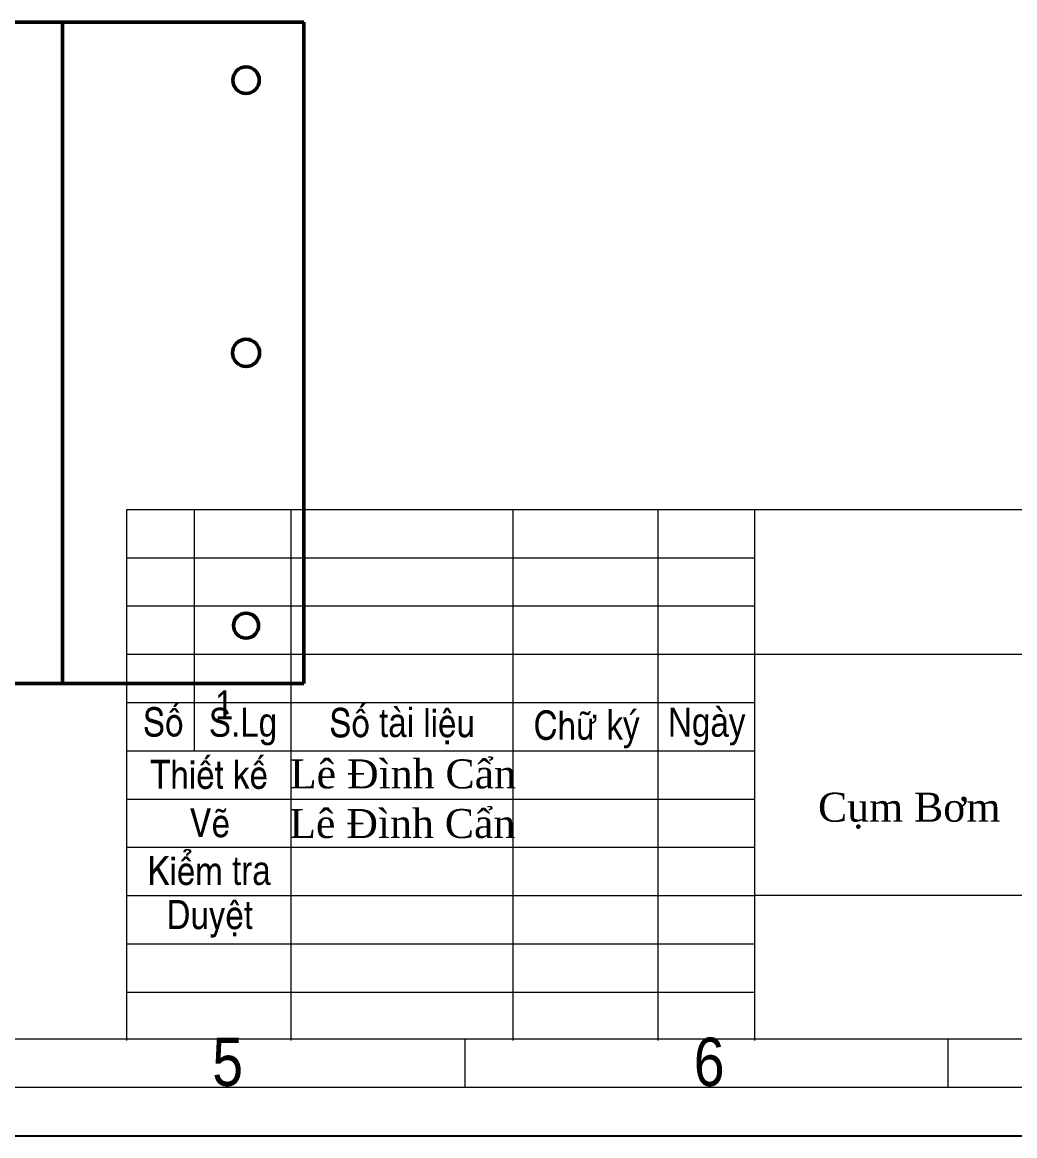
# Model space of a CAD drawing. Header units: millimetres. Extents: x 0 to 840, y 0 to 594.
# Drawn here: x 428.3 to 633.8, y 0 to 230.7 of the extents above; entities that cross this region are included whole.
import ezdxf

# ---------------------------------------------------------------- set-up
doc = ezdxf.new("R2010")
doc.units = ezdxf.units.MM
doc.header["$LTSCALE"] = 2
for name, color, linetype, lineweight in [('Border (ANSI)', 7, 'Continuous', 70), ('Co ban', 7, 'Continuous', 50), ('Symbol (ANSI)', 7, 'Continuous', 25)]:
    doc.layers.add(name, color=color, linetype=linetype, lineweight=lineweight)
for name, color, linetype, lineweight, true_color in [('Khung ban ve', 5, 'Continuous', 15, 0x0000ff), ('Manh khung ten', 7, 'Continuous', 15, 0x994c4c), ('Net chu', 30, 'Continuous', 15, 0xff7f00)]:
    doc.layers.add(name, color=color, linetype=linetype, lineweight=lineweight, true_color=true_color)
doc.styles.add('Linh_50', font='')
doc.styles.add('Note Text (ANSI)', font='')
doc.styles.get('Linh_50').set_extended_font_data('VNI-Helve-Condense')
doc.styles.get('Note Text (ANSI)').set_extended_font_data('VNI-Helve-Condense')

# ---------------------------------------------------------------- blocks, each defined once
blk = doc.blocks.new('Borders A3_Thuong')
at = {"layer": 'Khung ban ve'}
for p, q in [((225, 64.88), (410.02, 64.88)), ((225, 9.88), (225, 64.88)), ((232, 39.88), (232, 64.88)), ((242, 9.88), (242, 64.88)), ((265, 9.88), (265, 64.88)), ((280, 9.88), (280, 64.88)), ((290, 9.88), (290, 64.88)), ((225, 49.88), (410.02, 49.88)), ((225, 44.88), (290, 44.88)), ((225, 39.88), (290, 39.88)), ((410, 24.88), (290, 24.88)), ((410, 10), (20, 10))]:
    blk.add_line(p, q, dxfattribs=at)
at = {"layer": 'Manh khung ten'}
for p, q in [((225, 59.88), (290, 59.88)), ((225, 54.88), (290, 54.88)), ((225, 34.88), (290, 34.88)), ((225, 29.88), (290, 29.88)), ((225, 24.88), (290, 24.88)), ((225, 19.88), (290, 19.88)), ((225, 14.88), (290, 14.88)), ((260, 10), (260, 5)), ((310, 10), (310, 5)), ((415, 5), (15, 5)), ((420, 0), (0, 0))]:
    blk.add_line(p, q, dxfattribs=at)
at = {"layer": 'Manh khung ten', "lineweight": 25}
blk.add_line((0, 0), (420, 0), dxfattribs=at)
at = {"layer": 'Border (ANSI)', "char_height": 3, "attachment_point": 5, "style": 'Note Text (ANSI)'}
for s, insert, width in [('Soá', (228.76, 42.83), 7.075), ('S.Lg', (237.02, 42.38), 10.0576), ('Soá taøi lieäu', (253.49, 42.42), 22.8599), ('Chöõ kyù', (272.6, 42.08), 15.0245), ('Ngaøy', (285.03, 42.38), 10.0163), ('Thieát keá', (233.51, 37.41), 16.9679), ('\\fTimes New Roman|b0|i0;\\H3.0000;Lê Đình Cẩn', (253.58, 37.46), 23.4118), ('Veõ', (233.58, 32.4), 17.0139), ('\\fTimes New Roman|b0|i0;\\H3.0000;Lê Đình Cẩn', (253.51, 32.32), 23.4118), ('Kieåm tra', (233.51, 27.45), 16.9779), ('Duyeät', (233.58, 22.47), 16.9779)]:
    blk.add_mtext(s, dxfattribs=dict(at, insert=insert, width=width))
at = {"layer": 'Net chu', "style": 'Linh_50'}
for s, p in [('5', (233.84, 5.16)), ('6', (283.69, 5.16))]:
    blk.add_text(s, height=5, dxfattribs=at).set_placement(p)

msp = doc.modelspace()

# ---------------------------------------------------------------- linework, layer by layer
at = {"layer": 'Co ban'}
for p, q in [((347.67, 230.68), (436.67, 230.68)), ((436.67, 230.68), (436.67, 93.68)), ((436.67, 230.68), (486.67, 230.68)), ((486.67, 230.68), (486.67, 93.68)), ((347.67, 93.68), (436.67, 93.68)), ((436.67, 93.68), (486.67, 93.68))]:
    msp.add_line(p, q, dxfattribs=at)
for centre, radius in [((474.67, 218.68), 2.75), ((474.67, 162.18), 2.82), ((474.67, 105.68), 2.6)]:
    msp.add_circle(centre, radius, dxfattribs=at)

# ---------------------------------------------------------------- block references
at = {"xscale": 2, "yscale": 2, "zscale": 2}
msp.add_blockref('Borders A3_Thuong', (0, 0), dxfattribs=at)

# ---------------------------------------------------------------- texts
at = {"layer": 'Symbol (ANSI)', "insert": (468.24, 92.25), "char_height": 6, "attachment_point": 1, "style": 'Note Text (ANSI)'}
msp.add_mtext('{\\fVNI-Helve-Condense|b0|i0;1}', dxfattribs=at)
at = {"layer": 'Symbol (ANSI)', "insert": (593.11, 71.07), "char_height": 6, "width": 37.7794, "attachment_point": 1, "style": 'Note Text (ANSI)'}
msp.add_mtext('{\\fTimes New Roman|b0|i0;\\H6.0000;Cụm Bơm}', dxfattribs=at)

doc.saveas('drawing.dxf')
